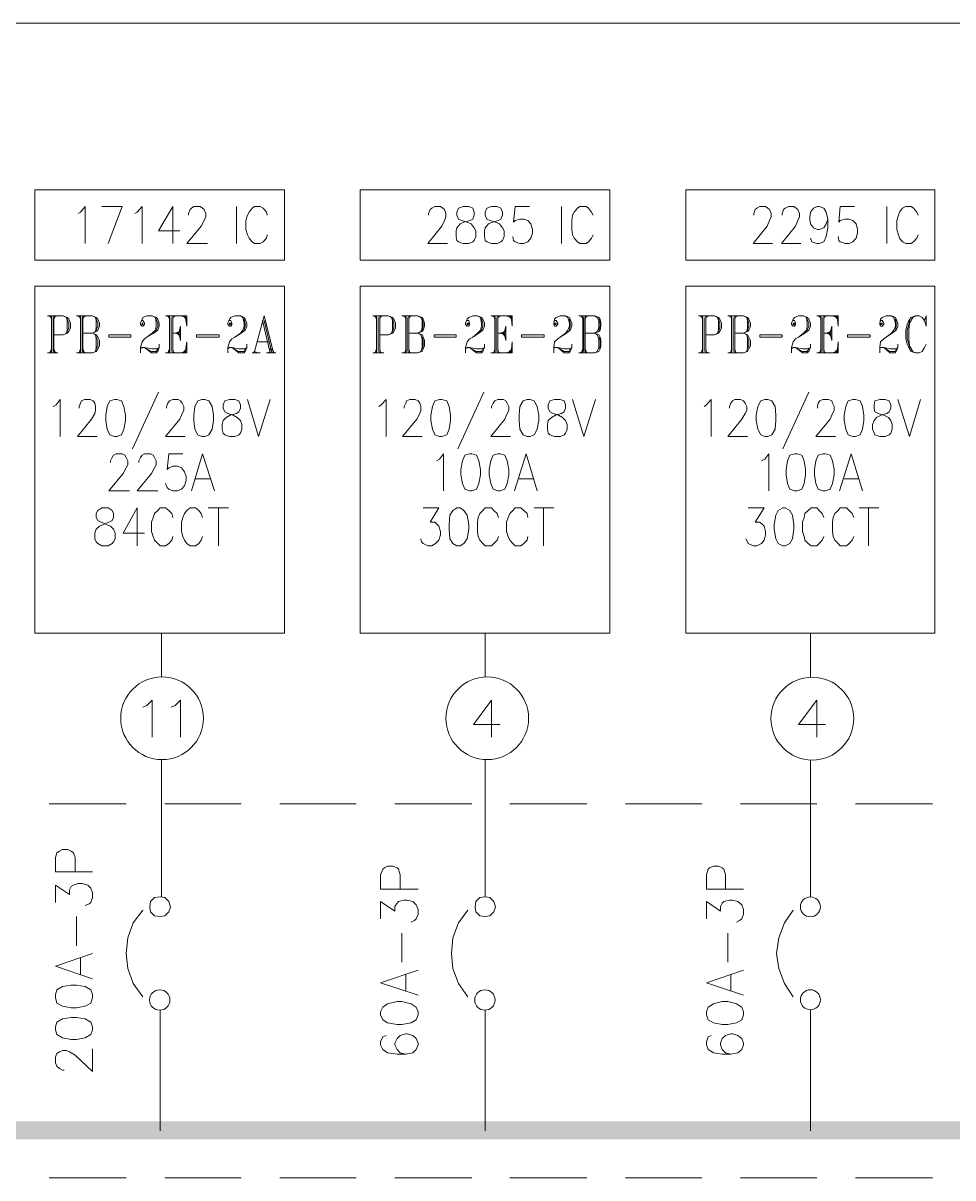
# Model space of a CAD drawing. Header units: inches. Extents: x 0.9 to 46, y 0.8 to 32.4.
# Drawn here: x 30.706 to 32.674, y 14.145 to 16.59 of the extents above; entities that cross this region are included whole.
import ezdxf

# ---------------------------------------------------------------- set-up
doc = ezdxf.new("R2010")
doc.units = ezdxf.units.IN
doc.header["$MEASUREMENT"] = 0
doc.layers.add('PDF_Geometry', color=7, linetype='Continuous')
doc.layers.add('PDF_Solid Fills', color=7, linetype='Continuous')

msp = doc.modelspace()

# ---------------------------------------------------------------- linework, layer by layer
at = {"layer": 'PDF_Geometry', "color": 8, "lineweight": 20, "true_color": 0x808080}
msp.add_lwpolyline([(41.7374, 16.5897), (2.7, 16.5897)], dxfattribs=at)
at = {"layer": 'PDF_Geometry', "lineweight": 9}
for points in [[(30.7311, 16.2364), (31.2594, 16.2364), (31.2594, 16.088), (30.7311, 16.088)], [(31.4194, 16.2364), (31.9478, 16.2364), (31.9478, 16.088), (31.4194, 16.088)], [(32.1093, 16.2364), (32.636, 16.2364), (32.636, 16.088), (32.1093, 16.088)], [(31.6378, 16.2014), (31.6277, 16.198), (31.6244, 16.1897), (31.6244, 16.183), (31.6277, 16.1747), (31.6344, 16.1714), (31.6461, 16.1681), (31.6544, 16.1647), (31.6611, 16.1564), (31.6644, 16.1497), (31.6644, 16.138), (31.6611, 16.1297), (31.6578, 16.1264), (31.6494, 16.123), (31.6378, 16.123), (31.6277, 16.1264), (31.6244, 16.1297), (31.6228, 16.138), (31.6228, 16.1497), (31.6244, 16.1564), (31.6311, 16.1647), (31.6394, 16.1681), (31.6528, 16.1714), (31.6578, 16.1747), (31.6611, 16.183), (31.6611, 16.1897), (31.6578, 16.198), (31.6494, 16.2014)], [(31.6977, 16.2014), (31.6878, 16.198), (31.6844, 16.1897), (31.6844, 16.183), (31.6878, 16.1747), (31.6944, 16.1714), (31.7061, 16.1681), (31.7144, 16.1647), (31.7211, 16.1564), (31.7244, 16.1497), (31.7244, 16.138), (31.7211, 16.1297), (31.7177, 16.1264), (31.7094, 16.123), (31.6977, 16.123), (31.6878, 16.1264), (31.6844, 16.1297), (31.6827, 16.138), (31.6827, 16.1497), (31.6844, 16.1564), (31.6911, 16.1647), (31.6994, 16.1681), (31.7127, 16.1714), (31.7177, 16.1747), (31.7211, 16.183), (31.7211, 16.1897), (31.7177, 16.198), (31.7094, 16.2014)], [(30.7311, 16.033), (30.7311, 15.2981), (31.2594, 15.2981), (31.2594, 16.033)], [(31.4194, 16.033), (31.4194, 15.2981), (31.9478, 15.2981), (31.9478, 16.033)], [(32.1093, 16.033), (32.1093, 15.2981), (32.636, 15.2981), (32.636, 16.033)], [(30.9578, 15.9514), (30.9594, 15.9514), (30.9594, 15.9547), (30.9578, 15.9547)], [(31.0394, 15.918), (31.0361, 15.933), (31.0394, 15.948)], [(31.1428, 15.9514), (31.1461, 15.9514), (31.1461, 15.9547), (31.1428, 15.9547)], [(31.6461, 15.9514), (31.6494, 15.9514), (31.6494, 15.9547), (31.6461, 15.9547)], [(31.7278, 15.918), (31.7244, 15.933), (31.7278, 15.948)], [(31.8311, 15.9514), (31.8344, 15.9514), (31.8344, 15.9547), (31.8311, 15.9547)], [(32.3361, 15.9514), (32.3394, 15.9514), (32.3394, 15.9547), (32.3361, 15.9547)], [(32.4178, 15.918), (32.4143, 15.933), (32.4178, 15.948)], [(32.5212, 15.9514), (32.5245, 15.9514), (32.5245, 15.9547), (32.5212, 15.9547)], [(30.9344, 15.9247), (30.8878, 15.9247), (30.8878, 15.9297), (30.9344, 15.9297)], [(31.1211, 15.9247), (31.0728, 15.9247), (31.0728, 15.9297), (31.1211, 15.9297)], [(31.6228, 15.9247), (31.5761, 15.9247), (31.5761, 15.9297), (31.6228, 15.9297)], [(31.8094, 15.9247), (31.7611, 15.9247), (31.7611, 15.9297), (31.8094, 15.9297)], [(32.3128, 15.9247), (32.2659, 15.9247), (32.2659, 15.9297), (32.3128, 15.9297)], [(32.4995, 15.9247), (32.451, 15.9247), (32.451, 15.9297), (32.4995, 15.9297)], [(30.8994, 15.793), (30.8894, 15.7897), (30.8844, 15.778), (30.8811, 15.7597), (30.8811, 15.748), (30.8844, 15.7297), (30.8894, 15.7181), (30.8994, 15.7147), (30.9044, 15.7147), (30.9144, 15.7181), (30.9194, 15.7297), (30.9228, 15.748), (30.9228, 15.7597), (30.9194, 15.778), (30.9144, 15.7897), (30.9044, 15.793)], [(31.0844, 15.793), (31.0761, 15.7897), (31.0694, 15.778), (31.0678, 15.7597), (31.0678, 15.748), (31.0694, 15.7297), (31.0761, 15.7181), (31.0844, 15.7147), (31.0911, 15.7147), (31.0994, 15.7181), (31.1061, 15.7297), (31.1094, 15.748), (31.1094, 15.7597), (31.1061, 15.778), (31.0994, 15.7897), (31.0911, 15.793)], [(31.1428, 15.793), (31.1328, 15.7897), (31.1294, 15.7814), (31.1294, 15.7747), (31.1328, 15.7664), (31.1394, 15.763), (31.1511, 15.7597), (31.1594, 15.7547), (31.1661, 15.748), (31.1694, 15.7397), (31.1694, 15.7297), (31.1661, 15.7214), (31.1627, 15.7181), (31.1545, 15.7147), (31.1428, 15.7147), (31.1328, 15.7181), (31.1294, 15.7214), (31.1278, 15.7297), (31.1278, 15.7397), (31.1294, 15.748), (31.1361, 15.7547), (31.1444, 15.7597), (31.1578, 15.763), (31.1627, 15.7664), (31.1661, 15.7747), (31.1661, 15.7814), (31.1627, 15.7897), (31.1545, 15.793)], [(31.5878, 15.793), (31.5777, 15.7897), (31.5727, 15.778), (31.5694, 15.7597), (31.5694, 15.748), (31.5727, 15.7297), (31.5777, 15.7181), (31.5878, 15.7147), (31.5927, 15.7147), (31.6028, 15.7181), (31.6078, 15.7297), (31.6111, 15.748), (31.6111, 15.7597), (31.6078, 15.778), (31.6028, 15.7897), (31.5927, 15.793)], [(31.7728, 15.793), (31.7644, 15.7897), (31.7578, 15.778), (31.7561, 15.7597), (31.7561, 15.748), (31.7578, 15.7297), (31.7644, 15.7181), (31.7728, 15.7147), (31.7794, 15.7147), (31.7877, 15.7181), (31.7944, 15.7297), (31.7977, 15.748), (31.7977, 15.7597), (31.7944, 15.778), (31.7877, 15.7897), (31.7794, 15.793)], [(31.8311, 15.793), (31.8211, 15.7897), (31.8177, 15.7814), (31.8177, 15.7747), (31.8211, 15.7664), (31.8278, 15.763), (31.8394, 15.7597), (31.8478, 15.7547), (31.8544, 15.748), (31.8577, 15.7397), (31.8577, 15.7297), (31.8544, 15.7214), (31.8511, 15.7181), (31.8428, 15.7147), (31.8311, 15.7147), (31.8211, 15.7181), (31.8177, 15.7214), (31.8161, 15.7297), (31.8161, 15.7397), (31.8177, 15.748), (31.8244, 15.7547), (31.8328, 15.7597), (31.8461, 15.763), (31.8511, 15.7664), (31.8544, 15.7747), (31.8544, 15.7814), (31.8511, 15.7897), (31.8428, 15.793)], [(32.2761, 15.793), (32.2678, 15.7897), (32.2611, 15.778), (32.2576, 15.7597), (32.2576, 15.748), (32.2611, 15.7297), (32.2678, 15.7181), (32.2761, 15.7147), (32.2828, 15.7147), (32.2911, 15.7181), (32.2978, 15.7297), (32.2994, 15.748), (32.2994, 15.7597), (32.2978, 15.778), (32.2911, 15.7897), (32.2828, 15.793)], [(32.4628, 15.793), (32.4529, 15.7897), (32.4478, 15.778), (32.4443, 15.7597), (32.4443, 15.748), (32.4478, 15.7297), (32.4529, 15.7181), (32.4628, 15.7147), (32.4679, 15.7147), (32.4778, 15.7181), (32.4829, 15.7297), (32.4861, 15.748), (32.4861, 15.7597), (32.4829, 15.778), (32.4778, 15.7897), (32.4679, 15.793)], [(32.5193, 15.793), (32.5094, 15.7897), (32.5078, 15.7814), (32.5078, 15.7747), (32.5094, 15.7664), (32.5161, 15.763), (32.5279, 15.7597), (32.5378, 15.7547), (32.5429, 15.748), (32.5461, 15.7397), (32.5461, 15.7297), (32.5429, 15.7214), (32.5394, 15.7181), (32.5311, 15.7147), (32.5193, 15.7147), (32.5094, 15.7181), (32.5078, 15.7214), (32.5043, 15.7297), (32.5043, 15.7397), (32.5078, 15.748), (32.5129, 15.7547), (32.5228, 15.7597), (32.5346, 15.763), (32.5394, 15.7664), (32.5429, 15.7747), (32.5429, 15.7814), (32.5394, 15.7897), (32.5311, 15.793)], [(31.6511, 15.678), (31.6411, 15.6747), (31.6361, 15.6631), (31.6328, 15.6447), (31.6328, 15.6331), (31.6361, 15.6147), (31.6411, 15.603), (31.6511, 15.5997), (31.6561, 15.5997), (31.6661, 15.603), (31.6711, 15.6147), (31.6744, 15.6331), (31.6744, 15.6447), (31.6711, 15.6631), (31.6661, 15.6747), (31.6561, 15.678)], [(31.7111, 15.678), (31.7011, 15.6747), (31.6961, 15.6631), (31.6928, 15.6447), (31.6928, 15.6331), (31.6961, 15.6147), (31.7011, 15.603), (31.7111, 15.5997), (31.7161, 15.5997), (31.7261, 15.603), (31.7311, 15.6147), (31.7344, 15.6331), (31.7344, 15.6447), (31.7311, 15.6631), (31.7261, 15.6747), (31.7161, 15.678)], [(32.3393, 15.678), (32.3294, 15.6747), (32.3243, 15.6631), (32.3211, 15.6447), (32.3211, 15.6331), (32.3243, 15.6147), (32.3294, 15.603), (32.3393, 15.5997), (32.3444, 15.5997), (32.3543, 15.603), (32.3594, 15.6147), (32.3626, 15.6331), (32.3626, 15.6447), (32.3594, 15.6631), (32.3543, 15.6747), (32.3444, 15.678)], [(32.3993, 15.678), (32.3894, 15.6747), (32.3843, 15.6631), (32.3811, 15.6447), (32.3811, 15.6331), (32.3843, 15.6147), (32.3894, 15.603), (32.3993, 15.5997), (32.4044, 15.5997), (32.4143, 15.603), (32.4194, 15.6147), (32.4229, 15.6331), (32.4229, 15.6447), (32.4194, 15.6631), (32.4143, 15.6747), (32.4044, 15.678)], [(30.8728, 15.5631), (30.8644, 15.5581), (30.8611, 15.5514), (30.8611, 15.5431), (30.8644, 15.5364), (30.8711, 15.5331), (30.8828, 15.5281), (30.8911, 15.5247), (30.8978, 15.518), (30.9011, 15.5097), (30.9011, 15.498), (30.8978, 15.4914), (30.8944, 15.488), (30.8861, 15.483), (30.8728, 15.483), (30.8644, 15.488), (30.8611, 15.4914), (30.8578, 15.498), (30.8578, 15.5097), (30.8611, 15.518), (30.8678, 15.5247), (30.8761, 15.5281), (30.8878, 15.5331), (30.8944, 15.5364), (30.8978, 15.5431), (30.8978, 15.5514), (30.8944, 15.5581), (30.8861, 15.5631)], [(31.6244, 15.5631), (31.6161, 15.5581), (31.6094, 15.5481), (31.6078, 15.5281), (31.6078, 15.518), (31.6094, 15.498), (31.6161, 15.488), (31.6244, 15.483), (31.6311, 15.483), (31.6394, 15.488), (31.6461, 15.498), (31.6494, 15.518), (31.6494, 15.5281), (31.6461, 15.5481), (31.6394, 15.5581), (31.6311, 15.5631)], [(32.3144, 15.5631), (32.3045, 15.5581), (32.2994, 15.5481), (32.2962, 15.5281), (32.2962, 15.518), (32.2994, 15.498), (32.3045, 15.488), (32.3144, 15.483), (32.3195, 15.483), (32.3294, 15.488), (32.3345, 15.498), (32.3377, 15.518), (32.3377, 15.5281), (32.3345, 15.5481), (32.3294, 15.5581), (32.3195, 15.5631)], [(30.9961, 14.7397), (30.9844, 14.7381), (30.9761, 14.7297), (30.9744, 14.7181), (30.9761, 14.7081), (30.9844, 14.6997), (30.9961, 14.6981), (31.0061, 14.6997), (31.0145, 14.7081), (31.0178, 14.7181), (31.0145, 14.7297), (31.0061, 14.7381)], [(31.6844, 14.7397), (31.6728, 14.7381), (31.6644, 14.7297), (31.6628, 14.7181), (31.6644, 14.7081), (31.6728, 14.6997), (31.6844, 14.6981), (31.6944, 14.6997), (31.7028, 14.7081), (31.7061, 14.7181), (31.7028, 14.7297), (31.6944, 14.7381)], [(30.7744, 14.5264), (30.7778, 14.5147), (30.7894, 14.5081), (30.8078, 14.5047), (30.8194, 14.5047), (30.8378, 14.5081), (30.8494, 14.5147), (30.8528, 14.5264), (30.8528, 14.5331), (30.8494, 14.5431), (30.8378, 14.5497), (30.8194, 14.5531), (30.8078, 14.5531), (30.7894, 14.5497), (30.7778, 14.5431), (30.7744, 14.5331)], [(31.4628, 14.4898), (31.4678, 14.4797), (31.4778, 14.4731), (31.4978, 14.4697), (31.5077, 14.4697), (31.5277, 14.4731), (31.5378, 14.4797), (31.5427, 14.4898), (31.5427, 14.4964), (31.5378, 14.5064), (31.5277, 14.5131), (31.5077, 14.5181), (31.4978, 14.5181), (31.4778, 14.5131), (31.4678, 14.5064), (31.4628, 14.4964)], [(32.1527, 14.4898), (32.1562, 14.4797), (32.1676, 14.4731), (32.1862, 14.4697), (32.1976, 14.4697), (32.2161, 14.4731), (32.2276, 14.4797), (32.2311, 14.4898), (32.2311, 14.4964), (32.2276, 14.5064), (32.2161, 14.5131), (32.1976, 14.5181), (32.1862, 14.5181), (32.1676, 14.5131), (32.1562, 14.5064), (32.1527, 14.4964)], [(30.7744, 14.4581), (30.7778, 14.4481), (30.7894, 14.4414), (30.8078, 14.4381), (30.8194, 14.4381), (30.8378, 14.4414), (30.8494, 14.4481), (30.8528, 14.4581), (30.8528, 14.4647), (30.8494, 14.4747), (30.8378, 14.4814), (30.8194, 14.4847), (30.8078, 14.4847), (30.7894, 14.4814), (30.7778, 14.4747), (30.7744, 14.4647)]]:
    msp.add_lwpolyline(points, close=True, dxfattribs=at)
for points in [[(30.8228, 16.1864), (30.8278, 16.1897), (30.8378, 16.2014), (30.8378, 16.123)], [(30.8861, 16.123), (30.9161, 16.2014), (30.8728, 16.2014)], [(30.9428, 16.1864), (30.9478, 16.1897), (30.9578, 16.2014), (30.9578, 16.123)], [(31.0228, 16.123), (31.0228, 16.2014), (30.9928, 16.1497), (31.0378, 16.1497)], [(31.0561, 16.183), (31.0561, 16.1864), (31.0594, 16.1947), (31.0628, 16.198), (31.0678, 16.2014), (31.0811, 16.2014), (31.0861, 16.198), (31.0894, 16.1947), (31.0928, 16.1864), (31.0928, 16.1797), (31.0894, 16.1714), (31.0828, 16.1597), (31.0528, 16.123), (31.0961, 16.123)], [(31.1578, 16.2014), (31.1578, 16.123)], [(31.2228, 16.183), (31.2211, 16.1897), (31.2144, 16.198), (31.2078, 16.2014), (31.1961, 16.2014), (31.1911, 16.198), (31.1844, 16.1897), (31.1811, 16.183), (31.1778, 16.1714), (31.1778, 16.153), (31.1811, 16.1414), (31.1844, 16.1347), (31.1911, 16.1264), (31.1961, 16.123), (31.2078, 16.123), (31.2144, 16.1264), (31.2211, 16.1347), (31.2228, 16.1414)], [(31.5644, 16.183), (31.5644, 16.1864), (31.5678, 16.1947), (31.5711, 16.198), (31.5777, 16.2014), (31.5894, 16.2014), (31.5944, 16.198), (31.5978, 16.1947), (31.6011, 16.1864), (31.6011, 16.1797), (31.5978, 16.1714), (31.5927, 16.1597), (31.5627, 16.123), (31.6044, 16.123)], [(31.7778, 16.2014), (31.7478, 16.2014), (31.7444, 16.1681), (31.7478, 16.1714), (31.7578, 16.1747), (31.7661, 16.1747), (31.7744, 16.1714), (31.7811, 16.1647), (31.7844, 16.153), (31.7844, 16.1447), (31.7811, 16.1347), (31.7744, 16.1264), (31.7661, 16.123), (31.7578, 16.123), (31.7478, 16.1264), (31.7444, 16.1297), (31.7428, 16.138)], [(31.8461, 16.2014), (31.8461, 16.123)], [(31.9127, 16.183), (31.9095, 16.1897), (31.9027, 16.198), (31.8978, 16.2014), (31.8844, 16.2014), (31.8794, 16.198), (31.8727, 16.1897), (31.8694, 16.183), (31.8678, 16.1714), (31.8678, 16.153), (31.8694, 16.1414), (31.8727, 16.1347), (31.8794, 16.1264), (31.8844, 16.123), (31.8978, 16.123), (31.9027, 16.1264), (31.9095, 16.1347), (31.9127, 16.1414)], [(32.2528, 16.183), (32.2528, 16.1864), (32.256, 16.1947), (32.2595, 16.198), (32.2659, 16.2014), (32.2777, 16.2014), (32.2828, 16.198), (32.286, 16.1947), (32.2895, 16.1864), (32.2895, 16.1797), (32.286, 16.1714), (32.2812, 16.1597), (32.2512, 16.123), (32.2927, 16.123)], [(32.3128, 16.183), (32.3128, 16.1864), (32.316, 16.1947), (32.3195, 16.198), (32.3262, 16.2014), (32.3377, 16.2014), (32.3428, 16.198), (32.346, 16.1947), (32.3495, 16.1864), (32.3495, 16.1797), (32.346, 16.1714), (32.3412, 16.1597), (32.3112, 16.123), (32.3527, 16.123)], [(32.4095, 16.1747), (32.406, 16.1647), (32.4012, 16.1564), (32.391, 16.153), (32.3878, 16.153), (32.3795, 16.1564), (32.3728, 16.1647), (32.3712, 16.1747), (32.3712, 16.1797), (32.3728, 16.1897), (32.3795, 16.198), (32.3878, 16.2014), (32.391, 16.2014), (32.4012, 16.198), (32.406, 16.1897), (32.4095, 16.1747), (32.4095, 16.1564), (32.406, 16.138), (32.4012, 16.1264), (32.391, 16.123), (32.3862, 16.123), (32.376, 16.1264), (32.3728, 16.1347)], [(32.466, 16.2014), (32.436, 16.2014), (32.4328, 16.1681), (32.436, 16.1714), (32.4462, 16.1747), (32.4545, 16.1747), (32.4628, 16.1714), (32.4695, 16.1647), (32.4727, 16.153), (32.4727, 16.1447), (32.4695, 16.1347), (32.4628, 16.1264), (32.4545, 16.123), (32.4462, 16.123), (32.436, 16.1264), (32.4328, 16.1297), (32.4312, 16.138)], [(32.5346, 16.2014), (32.5346, 16.123)], [(32.6009, 16.183), (32.5977, 16.1897), (32.591, 16.198), (32.5859, 16.2014), (32.5744, 16.2014), (32.5677, 16.198), (32.561, 16.1897), (32.5595, 16.183), (32.5559, 16.1714), (32.5559, 16.153), (32.5595, 16.1414), (32.561, 16.1347), (32.5677, 16.1264), (32.5744, 16.123), (32.5859, 16.123), (32.591, 16.1264), (32.5977, 16.1347), (32.6009, 16.1414)], [(30.7578, 15.9697), (30.7911, 15.9697), (30.7994, 15.9664), (30.8028, 15.9631), (30.8061, 15.9547), (30.8061, 15.9447), (30.8028, 15.9364), (30.7994, 15.933), (30.7911, 15.9297), (30.7711, 15.9297)], [(30.7611, 15.9697), (30.7661, 15.9664)], [(30.7628, 15.9697), (30.7661, 15.9631)], [(30.7661, 15.9697), (30.7661, 15.8914)], [(30.7694, 15.9664), (30.7694, 15.8947)], [(30.7711, 15.9697), (30.7711, 15.8914)], [(30.7744, 15.9697), (30.7711, 15.9631)], [(30.7778, 15.9697), (30.7711, 15.9664)], [(30.7911, 15.9697), (30.7978, 15.9664), (30.7994, 15.9597), (30.7994, 15.9397), (30.7978, 15.933), (30.7911, 15.9297)], [(30.8194, 15.9697), (30.8528, 15.9697), (30.8611, 15.9664), (30.8644, 15.9631), (30.8678, 15.9547), (30.8678, 15.948), (30.8644, 15.9397), (30.8611, 15.9364), (30.8528, 15.933), (30.8611, 15.9297), (30.8644, 15.9247), (30.8678, 15.918), (30.8678, 15.9064), (30.8644, 15.8997), (30.8611, 15.8947), (30.8528, 15.8914), (30.8194, 15.8914)], [(30.8228, 15.9697), (30.8278, 15.9664)], [(30.8245, 15.9697), (30.8278, 15.9631)], [(30.8278, 15.9697), (30.8278, 15.8914)], [(30.8311, 15.9664), (30.8311, 15.8947)], [(30.8328, 15.9697), (30.8328, 15.8914)], [(30.8528, 15.9697), (30.8594, 15.9664), (30.8611, 15.9597), (30.8611, 15.9447), (30.8594, 15.9364), (30.8528, 15.933), (30.8328, 15.933)], [(30.8361, 15.9697), (30.8328, 15.9631)], [(30.8394, 15.9697), (30.8328, 15.9664)], [(30.9578, 15.9597), (30.9594, 15.9597), (30.9628, 15.9547), (30.9628, 15.9514), (30.9594, 15.948), (30.9578, 15.948), (30.9544, 15.9514), (30.9544, 15.9547), (30.9578, 15.9631), (30.9594, 15.9664), (30.9678, 15.9697), (30.9794, 15.9697), (30.9878, 15.9664), (30.9911, 15.9631), (30.9944, 15.9547), (30.9944, 15.948), (30.9911, 15.9397), (30.9828, 15.933), (30.9678, 15.9247), (30.9628, 15.9214), (30.9578, 15.9147), (30.9544, 15.903), (30.9544, 15.8914)], [(30.9794, 15.9697), (30.9861, 15.9664), (30.9878, 15.9547), (30.9878, 15.948), (30.9861, 15.9397), (30.9794, 15.933), (30.9678, 15.9247)], [(31.0078, 15.9697), (31.0528, 15.9697), (31.0528, 15.948), (31.0495, 15.9697)], [(31.0111, 15.9697), (31.0161, 15.9664)], [(31.0128, 15.9697), (31.0161, 15.9631)], [(31.0161, 15.9697), (31.0161, 15.8914)], [(31.0194, 15.9664), (31.0194, 15.8947)], [(31.0228, 15.9697), (31.0228, 15.8914)], [(31.0244, 15.9697), (31.0228, 15.9631)], [(31.0278, 15.9697), (31.0228, 15.9664)], [(31.0394, 15.9697), (31.0528, 15.9664)], [(31.0444, 15.9697), (31.0528, 15.9631)], [(31.0478, 15.9697), (31.0528, 15.9597)], [(31.1428, 15.9597), (31.1461, 15.9597), (31.1478, 15.9547), (31.1478, 15.9514), (31.1461, 15.948), (31.1428, 15.948), (31.1394, 15.9514), (31.1394, 15.9547), (31.1428, 15.9631), (31.1461, 15.9664), (31.1545, 15.9697), (31.1661, 15.9697), (31.1744, 15.9664), (31.1761, 15.9631), (31.1794, 15.9547), (31.1794, 15.948), (31.1761, 15.9397), (31.1678, 15.933), (31.1545, 15.9247), (31.1478, 15.9214), (31.1428, 15.9147), (31.1394, 15.903), (31.1394, 15.8914)], [(31.1661, 15.9697), (31.1711, 15.9664), (31.1744, 15.9547), (31.1744, 15.948), (31.1711, 15.9397), (31.1661, 15.933), (31.1545, 15.9247)], [(31.2361, 15.8914), (31.2161, 15.9697), (31.1961, 15.8947)], [(31.4461, 15.9697), (31.4794, 15.9697), (31.4878, 15.9664), (31.4911, 15.9631), (31.4944, 15.9547), (31.4944, 15.9447), (31.4911, 15.9364), (31.4878, 15.933), (31.4794, 15.9297), (31.4611, 15.9297)], [(31.4494, 15.9697), (31.4544, 15.9664)], [(31.4511, 15.9697), (31.4544, 15.9631)], [(31.4544, 15.9697), (31.4544, 15.8914)], [(31.4577, 15.9664), (31.4577, 15.8947)], [(31.4611, 15.9697), (31.4611, 15.8914)], [(31.4628, 15.9697), (31.4611, 15.9631)], [(31.4661, 15.9697), (31.4611, 15.9664)], [(31.4794, 15.9697), (31.4861, 15.9664), (31.4878, 15.9597), (31.4878, 15.9397), (31.4861, 15.933), (31.4794, 15.9297)], [(31.5077, 15.9697), (31.5411, 15.9697), (31.5511, 15.9664), (31.5528, 15.9631), (31.5561, 15.9547), (31.5561, 15.948), (31.5528, 15.9397), (31.5511, 15.9364), (31.5411, 15.933), (31.5511, 15.9297), (31.5528, 15.9247), (31.5561, 15.918), (31.5561, 15.9064), (31.5528, 15.8997), (31.5511, 15.8947), (31.5411, 15.8914), (31.5077, 15.8914)], [(31.5111, 15.9697), (31.5161, 15.9664)], [(31.5144, 15.9697), (31.5161, 15.9631)], [(31.5161, 15.9697), (31.5161, 15.8914)], [(31.5194, 15.9664), (31.5194, 15.8947)], [(31.5228, 15.9697), (31.5228, 15.8914)], [(31.5411, 15.9697), (31.5478, 15.9664), (31.5511, 15.9597), (31.5511, 15.9447), (31.5478, 15.9364), (31.5411, 15.933), (31.5228, 15.933)], [(31.5244, 15.9697), (31.5228, 15.9631)], [(31.5277, 15.9697), (31.5228, 15.9664)], [(31.6461, 15.9597), (31.6494, 15.9597), (31.6511, 15.9547), (31.6511, 15.9514), (31.6494, 15.948), (31.6461, 15.948), (31.6428, 15.9514), (31.6428, 15.9547), (31.6461, 15.9631), (31.6494, 15.9664), (31.6578, 15.9697), (31.6678, 15.9697), (31.6761, 15.9664), (31.6794, 15.9631), (31.6827, 15.9547), (31.6827, 15.948), (31.6794, 15.9397), (31.6711, 15.933), (31.6578, 15.9247), (31.6511, 15.9214), (31.6461, 15.9147), (31.6428, 15.903), (31.6428, 15.8914)], [(31.6678, 15.9697), (31.6744, 15.9664), (31.6761, 15.9547), (31.6761, 15.948), (31.6744, 15.9397), (31.6678, 15.933), (31.6578, 15.9247)], [(31.6961, 15.9697), (31.7411, 15.9697), (31.7411, 15.948), (31.7394, 15.9697)], [(31.6994, 15.9697), (31.7044, 15.9664)], [(31.7028, 15.9697), (31.7044, 15.9631)], [(31.7044, 15.9697), (31.7044, 15.8914)], [(31.7078, 15.9664), (31.7078, 15.8947)], [(31.7111, 15.9697), (31.7111, 15.8914)], [(31.7127, 15.9697), (31.7111, 15.9631)], [(31.7161, 15.9697), (31.7111, 15.9664)], [(31.7278, 15.9697), (31.7411, 15.9664)], [(31.7327, 15.9697), (31.7411, 15.9631)], [(31.7361, 15.9697), (31.7411, 15.9597)], [(31.8311, 15.9597), (31.8344, 15.9597), (31.8377, 15.9547), (31.8377, 15.9514), (31.8344, 15.948), (31.8311, 15.948), (31.8294, 15.9514), (31.8294, 15.9547), (31.8311, 15.9631), (31.8344, 15.9664), (31.8428, 15.9697), (31.8544, 15.9697), (31.8628, 15.9664), (31.8644, 15.9631), (31.8678, 15.9547), (31.8678, 15.948), (31.8644, 15.9397), (31.8561, 15.933), (31.8428, 15.9247), (31.8377, 15.9214), (31.8311, 15.9147), (31.8294, 15.903), (31.8294, 15.8914)], [(31.8544, 15.9697), (31.8594, 15.9664), (31.8628, 15.9547), (31.8628, 15.948), (31.8594, 15.9397), (31.8544, 15.933), (31.8428, 15.9247)], [(31.8827, 15.9697), (31.9162, 15.9697), (31.9245, 15.9664), (31.9277, 15.9631), (31.9293, 15.9547), (31.9293, 15.948), (31.9277, 15.9397), (31.9245, 15.9364), (31.9162, 15.933), (31.9245, 15.9297), (31.9277, 15.9247), (31.9293, 15.918), (31.9293, 15.9064), (31.9277, 15.8997), (31.9245, 15.8947), (31.9162, 15.8914), (31.8827, 15.8914)], [(31.8844, 15.9697), (31.8911, 15.9664)], [(31.8877, 15.9697), (31.8911, 15.9631)], [(31.8911, 15.9697), (31.8911, 15.8914)], [(31.8928, 15.9664), (31.8928, 15.8947)], [(31.8961, 15.9697), (31.8961, 15.8914)], [(31.9162, 15.9697), (31.921, 15.9664), (31.9245, 15.9597), (31.9245, 15.9447), (31.921, 15.9364), (31.9162, 15.933), (31.8961, 15.933)], [(31.8994, 15.9697), (31.8961, 15.9631)], [(31.9011, 15.9697), (31.8961, 15.9664)], [(32.1361, 15.9697), (32.1696, 15.9697), (32.1779, 15.9664), (32.181, 15.9631), (32.1846, 15.9547), (32.1846, 15.9447), (32.181, 15.9364), (32.1779, 15.933), (32.1696, 15.9297), (32.1511, 15.9297)], [(32.1396, 15.9697), (32.1444, 15.9664)], [(32.1412, 15.9697), (32.1444, 15.9631)], [(32.1444, 15.9697), (32.1444, 15.8914)], [(32.1479, 15.9664), (32.1479, 15.8947)], [(32.1511, 15.9697), (32.1511, 15.8914)], [(32.1527, 15.9697), (32.1511, 15.9631)], [(32.1562, 15.9697), (32.1511, 15.9664)], [(32.1696, 15.9697), (32.1759, 15.9664), (32.1779, 15.9597), (32.1779, 15.9397), (32.1759, 15.933), (32.1696, 15.9297)], [(32.1976, 15.9697), (32.2311, 15.9697), (32.2394, 15.9664), (32.2426, 15.9631), (32.2461, 15.9547), (32.2461, 15.948), (32.2426, 15.9397), (32.2394, 15.9364), (32.2311, 15.933), (32.2394, 15.9297), (32.2426, 15.9247), (32.2461, 15.918), (32.2461, 15.9064), (32.2426, 15.8997), (32.2394, 15.8947), (32.2311, 15.8914), (32.1976, 15.8914)], [(32.2011, 15.9697), (32.2059, 15.9664)], [(32.2043, 15.9697), (32.2059, 15.9631)], [(32.2059, 15.9697), (32.2059, 15.8914)], [(32.2094, 15.9664), (32.2094, 15.8947)], [(32.2126, 15.9697), (32.2126, 15.8914)], [(32.2311, 15.9697), (32.2378, 15.9664), (32.2394, 15.9597), (32.2394, 15.9447), (32.2378, 15.9364), (32.2311, 15.933), (32.2126, 15.933)], [(32.2146, 15.9697), (32.2126, 15.9631)], [(32.2177, 15.9697), (32.2126, 15.9664)], [(32.3361, 15.9597), (32.3393, 15.9597), (32.3412, 15.9547), (32.3412, 15.9514), (32.3393, 15.948), (32.3361, 15.948), (32.3326, 15.9514), (32.3326, 15.9547), (32.3361, 15.9631), (32.3393, 15.9664), (32.3476, 15.9697), (32.3578, 15.9697), (32.3661, 15.9664), (32.3693, 15.9631), (32.3728, 15.9547), (32.3728, 15.948), (32.3693, 15.9397), (32.361, 15.933), (32.3476, 15.9247), (32.3412, 15.9214), (32.3361, 15.9147), (32.3326, 15.903), (32.3326, 15.8914)], [(32.3578, 15.9697), (32.3645, 15.9664), (32.3661, 15.9547), (32.3661, 15.948), (32.3645, 15.9397), (32.3578, 15.933), (32.3476, 15.9247)], [(32.3862, 15.9697), (32.4312, 15.9697), (32.4312, 15.948), (32.4293, 15.9697)], [(32.3894, 15.9697), (32.3945, 15.9664)], [(32.3926, 15.9697), (32.3945, 15.9631)], [(32.3945, 15.9697), (32.3945, 15.8914)], [(32.3977, 15.9664), (32.3977, 15.8947)], [(32.4012, 15.9697), (32.4012, 15.8914)], [(32.4028, 15.9697), (32.4012, 15.9631)], [(32.406, 15.9697), (32.4012, 15.9664)], [(32.4178, 15.9697), (32.4312, 15.9664)], [(32.4229, 15.9697), (32.4312, 15.9631)], [(32.4261, 15.9697), (32.4312, 15.9597)], [(32.5212, 15.9597), (32.5244, 15.9597), (32.5279, 15.9547), (32.5279, 15.9514), (32.5244, 15.948), (32.5212, 15.948), (32.5193, 15.9514), (32.5193, 15.9547), (32.5212, 15.9631), (32.5244, 15.9664), (32.5327, 15.9697), (32.5445, 15.9697), (32.5528, 15.9664), (32.5543, 15.9631), (32.5579, 15.9547), (32.5579, 15.948), (32.5543, 15.9397), (32.5461, 15.933), (32.5327, 15.9247), (32.5279, 15.9214), (32.5212, 15.9147), (32.5193, 15.903), (32.5193, 15.8914)], [(32.5445, 15.9697), (32.5496, 15.9664), (32.5528, 15.9547), (32.5528, 15.948), (32.5496, 15.9397), (32.5445, 15.933), (32.5327, 15.9247)], [(32.6143, 15.9597), (32.6178, 15.9697), (32.6178, 15.948), (32.6143, 15.9597), (32.6095, 15.9664), (32.6028, 15.9697), (32.5945, 15.9697), (32.5859, 15.9664), (32.5811, 15.9597), (32.5776, 15.9514), (32.5744, 15.9397), (32.5744, 15.9214), (32.5776, 15.9097), (32.5811, 15.903), (32.5859, 15.8947), (32.5945, 15.8914), (32.6028, 15.8914), (32.6095, 15.8947), (32.6143, 15.903), (32.6178, 15.9097)], [(32.5945, 15.9697), (32.5894, 15.9664), (32.5827, 15.9547), (32.5811, 15.9397), (32.5811, 15.9214), (32.5827, 15.9064), (32.5894, 15.8947), (32.5945, 15.8914)], [(30.7994, 15.9631), (30.8028, 15.9547), (30.8028, 15.9447), (30.7994, 15.9364)], [(30.8611, 15.9631), (30.8644, 15.9547), (30.8644, 15.948), (30.8611, 15.9397)], [(30.9878, 15.9631), (30.9911, 15.9547), (30.9911, 15.948), (30.9878, 15.9397)], [(31.1744, 15.9631), (31.1761, 15.9547), (31.1761, 15.948), (31.1744, 15.9397)], [(31.2128, 15.9597), (31.2294, 15.8914)], [(31.2161, 15.9597), (31.2328, 15.8914)], [(31.4878, 15.9631), (31.4911, 15.9547), (31.4911, 15.9447), (31.4878, 15.9364)], [(31.5511, 15.9631), (31.5528, 15.9547), (31.5528, 15.948), (31.5511, 15.9397)], [(31.6761, 15.9631), (31.6794, 15.9547), (31.6794, 15.948), (31.6761, 15.9397)], [(31.8628, 15.9631), (31.8644, 15.9547), (31.8644, 15.948), (31.8628, 15.9397)], [(31.9245, 15.9631), (31.9277, 15.9547), (31.9277, 15.948), (31.9245, 15.9397)], [(32.1779, 15.9631), (32.181, 15.9547), (32.181, 15.9447), (32.1779, 15.9364)], [(32.2394, 15.9631), (32.2426, 15.9547), (32.2426, 15.948), (32.2394, 15.9397)], [(32.3661, 15.9631), (32.3693, 15.9547), (32.3693, 15.948), (32.3661, 15.9397)], [(32.5528, 15.9631), (32.5543, 15.9547), (32.5543, 15.948), (32.5528, 15.9397)], [(32.5827, 15.9597), (32.5811, 15.9514), (32.5776, 15.9397), (32.5776, 15.9214), (32.5811, 15.9097), (32.5827, 15.903)], [(30.8528, 15.933), (30.8594, 15.9297), (30.8611, 15.9214), (30.8611, 15.903), (30.8594, 15.8947), (30.8528, 15.8914)], [(30.8611, 15.9247), (30.8644, 15.918), (30.8644, 15.9064), (30.8611, 15.8997)], [(31.0228, 15.933), (31.0394, 15.933)], [(31.0394, 15.9364), (31.0278, 15.933), (31.0394, 15.9297)], [(31.0394, 15.9397), (31.0328, 15.933), (31.0394, 15.9247)], [(31.5411, 15.933), (31.5478, 15.9297), (31.5511, 15.9214), (31.5511, 15.903), (31.5478, 15.8947), (31.5411, 15.8914)], [(31.5511, 15.9247), (31.5528, 15.918), (31.5528, 15.9064), (31.5511, 15.8997)], [(31.7111, 15.933), (31.7278, 15.933)], [(31.7278, 15.9364), (31.7161, 15.933), (31.7278, 15.9297)], [(31.7278, 15.9397), (31.7211, 15.933), (31.7278, 15.9247)], [(31.9162, 15.933), (31.921, 15.9297), (31.9245, 15.9214), (31.9245, 15.903), (31.921, 15.8947), (31.9162, 15.8914)], [(31.9245, 15.9247), (31.9277, 15.918), (31.9277, 15.9064), (31.9245, 15.8997)], [(32.2311, 15.933), (32.2378, 15.9297), (32.2394, 15.9214), (32.2394, 15.903), (32.2378, 15.8947), (32.2311, 15.8914)], [(32.2394, 15.9247), (32.2426, 15.918), (32.2426, 15.9064), (32.2394, 15.8997)], [(32.4012, 15.933), (32.4178, 15.933)], [(32.4178, 15.9364), (32.406, 15.933), (32.4178, 15.9297)], [(32.4178, 15.9397), (32.4111, 15.933), (32.4178, 15.9247)], [(30.7661, 15.8947), (30.7611, 15.8914)], [(30.7661, 15.8997), (30.7628, 15.8914)], [(30.7711, 15.8997), (30.7744, 15.8914)], [(30.7711, 15.8947), (30.7778, 15.8914)], [(30.8278, 15.8947), (30.8228, 15.8914)], [(30.8278, 15.8997), (30.8245, 15.8914)], [(30.8328, 15.8997), (30.8361, 15.8914)], [(30.8328, 15.8947), (30.8394, 15.8914)], [(30.9544, 15.8997), (30.9578, 15.903), (30.9628, 15.903), (30.9778, 15.8997), (30.9878, 15.8997), (30.9944, 15.903)], [(30.9944, 15.9097), (30.9944, 15.903), (30.9911, 15.8947), (30.9878, 15.8914), (30.9778, 15.8914), (30.9628, 15.903), (30.9778, 15.8947), (30.9878, 15.8947), (30.9911, 15.8997)], [(31.0078, 15.8914), (31.0528, 15.8914), (31.0528, 15.9147), (31.0495, 15.8914)], [(31.0161, 15.8947), (31.0111, 15.8914)], [(31.0161, 15.8997), (31.0128, 15.8914)], [(31.0228, 15.8997), (31.0244, 15.8914)], [(31.0228, 15.8947), (31.0278, 15.8914)], [(31.0394, 15.8914), (31.0528, 15.8947)], [(31.0444, 15.8914), (31.0528, 15.8997)], [(31.0478, 15.8914), (31.0528, 15.903)], [(31.1394, 15.8997), (31.1428, 15.903), (31.1478, 15.903), (31.1627, 15.8997), (31.1744, 15.8997), (31.1794, 15.903)], [(31.1794, 15.9097), (31.1794, 15.903), (31.1761, 15.8947), (31.1744, 15.8914), (31.1627, 15.8914), (31.1478, 15.903), (31.1627, 15.8947), (31.1744, 15.8947), (31.1761, 15.8997)], [(31.1928, 15.8914), (31.1961, 15.8947), (31.2028, 15.8914)], [(31.2028, 15.9147), (31.2278, 15.9147)], [(31.2294, 15.8947), (31.2244, 15.8914)], [(31.2294, 15.8997), (31.2278, 15.8914)], [(31.2328, 15.8997), (31.2378, 15.8914)], [(31.4544, 15.8947), (31.4494, 15.8914)], [(31.4544, 15.8997), (31.4511, 15.8914)], [(31.4611, 15.8997), (31.4628, 15.8914)], [(31.4611, 15.8947), (31.4661, 15.8914)], [(31.5161, 15.8947), (31.5111, 15.8914)], [(31.5161, 15.8997), (31.5144, 15.8914)], [(31.5228, 15.8997), (31.5244, 15.8914)], [(31.5228, 15.8947), (31.5277, 15.8914)], [(31.6428, 15.8997), (31.6461, 15.903), (31.6511, 15.903), (31.6661, 15.8997), (31.6761, 15.8997), (31.6827, 15.903)], [(31.6827, 15.9097), (31.6827, 15.903), (31.6794, 15.8947), (31.6761, 15.8914), (31.6661, 15.8914), (31.6511, 15.903), (31.6661, 15.8947), (31.6761, 15.8947), (31.6794, 15.8997)], [(31.6961, 15.8914), (31.7411, 15.8914), (31.7411, 15.9147), (31.7394, 15.8914)], [(31.7044, 15.8947), (31.6994, 15.8914)], [(31.7044, 15.8997), (31.7028, 15.8914)], [(31.7111, 15.8997), (31.7127, 15.8914)], [(31.7111, 15.8947), (31.7161, 15.8914)], [(31.7278, 15.8914), (31.7411, 15.8947)], [(31.7327, 15.8914), (31.7411, 15.8997)], [(31.7361, 15.8914), (31.7411, 15.903)], [(31.8294, 15.8997), (31.8311, 15.903), (31.8377, 15.903), (31.8511, 15.8997), (31.8628, 15.8997), (31.8678, 15.903)], [(31.8678, 15.9097), (31.8678, 15.903), (31.8644, 15.8947), (31.8628, 15.8914), (31.8511, 15.8914), (31.8377, 15.903), (31.8511, 15.8947), (31.8628, 15.8947), (31.8644, 15.8997)], [(31.8911, 15.8947), (31.8844, 15.8914)], [(31.8911, 15.8997), (31.8877, 15.8914)], [(31.8961, 15.8997), (31.8994, 15.8914)], [(31.8961, 15.8947), (31.9011, 15.8914)], [(32.1444, 15.8947), (32.1396, 15.8914)], [(32.1444, 15.8997), (32.1412, 15.8914)], [(32.1511, 15.8997), (32.1527, 15.8914)], [(32.1511, 15.8947), (32.1562, 15.8914)], [(32.2059, 15.8947), (32.2011, 15.8914)], [(32.2059, 15.8997), (32.2043, 15.8914)], [(32.2126, 15.8997), (32.2146, 15.8914)], [(32.2126, 15.8947), (32.2177, 15.8914)], [(32.3326, 15.8997), (32.3361, 15.903), (32.3412, 15.903), (32.3562, 15.8997), (32.3661, 15.8997), (32.3728, 15.903)], [(32.3728, 15.9097), (32.3728, 15.903), (32.3693, 15.8947), (32.3661, 15.8914), (32.3562, 15.8914), (32.3412, 15.903), (32.3562, 15.8947), (32.3661, 15.8947), (32.3693, 15.8997)], [(32.3862, 15.8914), (32.4312, 15.8914), (32.4312, 15.9147), (32.4293, 15.8914)], [(32.3945, 15.8947), (32.3894, 15.8914)], [(32.3945, 15.8997), (32.3926, 15.8914)], [(32.4012, 15.8997), (32.4028, 15.8914)], [(32.4012, 15.8947), (32.406, 15.8914)], [(32.4178, 15.8914), (32.4312, 15.8947)], [(32.4229, 15.8914), (32.4312, 15.8997)], [(32.4261, 15.8914), (32.4312, 15.903)], [(32.5193, 15.8997), (32.5212, 15.903), (32.5279, 15.903), (32.5409, 15.8997), (32.5528, 15.8997), (32.5579, 15.903)], [(32.5579, 15.9097), (32.5579, 15.903), (32.5543, 15.8947), (32.5528, 15.8914), (32.5409, 15.8914), (32.5279, 15.903), (32.5409, 15.8947), (32.5528, 15.8947), (32.5543, 15.8997)], [(30.7578, 15.8914), (30.7794, 15.8914)], [(31.1911, 15.8914), (31.2078, 15.8914)], [(31.2211, 15.8914), (31.2411, 15.8914)], [(31.4461, 15.8914), (31.4694, 15.8914)], [(32.1361, 15.8914), (32.1594, 15.8914)], [(30.9928, 15.808), (30.9378, 15.688)], [(31.6811, 15.808), (31.6261, 15.688)], [(32.3693, 15.808), (32.3144, 15.688)], [(30.7694, 15.778), (30.7761, 15.7814), (30.7844, 15.793), (30.7844, 15.7147)], [(30.8245, 15.7747), (30.8245, 15.778), (30.8278, 15.7847), (30.8294, 15.7897), (30.8361, 15.793), (30.8478, 15.793), (30.8544, 15.7897), (30.8578, 15.7847), (30.8594, 15.778), (30.8594, 15.7697), (30.8578, 15.763), (30.8511, 15.7514), (30.8211, 15.7147), (30.8628, 15.7147)], [(31.0094, 15.7747), (31.0094, 15.778), (31.0128, 15.7847), (31.0161, 15.7897), (31.0228, 15.793), (31.0344, 15.793), (31.0394, 15.7897), (31.0428, 15.7847), (31.0461, 15.778), (31.0461, 15.7697), (31.0428, 15.763), (31.0378, 15.7514), (31.0078, 15.7147), (31.0495, 15.7147)], [(31.1811, 15.793), (31.2044, 15.7147), (31.2294, 15.793)], [(31.4594, 15.778), (31.4644, 15.7814), (31.4744, 15.793), (31.4744, 15.7147)], [(31.5128, 15.7747), (31.5128, 15.778), (31.5161, 15.7847), (31.5178, 15.7897), (31.5244, 15.793), (31.5361, 15.793), (31.5427, 15.7897), (31.5461, 15.7847), (31.5478, 15.778), (31.5478, 15.7697), (31.5461, 15.763), (31.5394, 15.7514), (31.5094, 15.7147), (31.5511, 15.7147)], [(31.6977, 15.7747), (31.6977, 15.778), (31.7011, 15.7847), (31.7044, 15.7897), (31.7111, 15.793), (31.7228, 15.793), (31.7278, 15.7897), (31.7311, 15.7847), (31.7344, 15.778), (31.7344, 15.7697), (31.7311, 15.763), (31.7261, 15.7514), (31.6961, 15.7147), (31.7378, 15.7147)], [(31.8694, 15.793), (31.8928, 15.7147), (31.9178, 15.793)], [(32.1479, 15.778), (32.1527, 15.7814), (32.1629, 15.793), (32.1629, 15.7147)], [(32.2011, 15.7747), (32.2011, 15.778), (32.2043, 15.7847), (32.2079, 15.7897), (32.2126, 15.793), (32.2244, 15.793), (32.2311, 15.7897), (32.2343, 15.7847), (32.2378, 15.778), (32.2378, 15.7697), (32.2343, 15.763), (32.2276, 15.7514), (32.1976, 15.7147), (32.2394, 15.7147)], [(32.3878, 15.7747), (32.3878, 15.778), (32.3894, 15.7847), (32.3926, 15.7897), (32.3993, 15.793), (32.4111, 15.793), (32.4178, 15.7897), (32.4194, 15.7847), (32.4229, 15.778), (32.4229, 15.7697), (32.4194, 15.763), (32.4143, 15.7514), (32.3843, 15.7147), (32.4261, 15.7147)], [(32.5579, 15.793), (32.5827, 15.7147), (32.606, 15.793)], [(30.8911, 15.6597), (30.8911, 15.6631), (30.8944, 15.6697), (30.8978, 15.6747), (30.9028, 15.678), (30.9161, 15.678), (30.9211, 15.6747), (30.9244, 15.6697), (30.9278, 15.6631), (30.9278, 15.6547), (30.9244, 15.6481), (30.9178, 15.6364), (30.8878, 15.5997), (30.9311, 15.5997)], [(30.9511, 15.6597), (30.9511, 15.6631), (30.9544, 15.6697), (30.9578, 15.6747), (30.9628, 15.678), (30.9761, 15.678), (30.9811, 15.6747), (30.9844, 15.6697), (30.9878, 15.6631), (30.9878, 15.6547), (30.9844, 15.6481), (30.9778, 15.6364), (30.9478, 15.5997), (30.9911, 15.5997)], [(31.0444, 15.678), (31.0145, 15.678), (31.0111, 15.6447), (31.0145, 15.6481), (31.0228, 15.6514), (31.0328, 15.6514), (31.0411, 15.6481), (31.0478, 15.6397), (31.0511, 15.6297), (31.0511, 15.6214), (31.0478, 15.6097), (31.0411, 15.603), (31.0328, 15.5997), (31.0228, 15.5997), (31.0145, 15.603), (31.0111, 15.6064), (31.0078, 15.6147)], [(31.0628, 15.5997), (31.0861, 15.678), (31.1111, 15.5997)], [(31.5811, 15.6631), (31.5878, 15.6664), (31.5961, 15.678), (31.5961, 15.5997)], [(31.7461, 15.5997), (31.7711, 15.678), (31.7944, 15.5997)], [(32.2694, 15.6631), (32.2761, 15.6664), (32.2844, 15.678), (32.2844, 15.5997)], [(32.4344, 15.5997), (32.4593, 15.678), (32.4829, 15.5997)], [(31.0711, 15.6247), (31.1011, 15.6247)], [(31.7561, 15.6247), (31.7861, 15.6247)], [(32.4443, 15.6247), (32.4743, 15.6247)], [(30.9478, 15.483), (30.9478, 15.5631), (30.9178, 15.5097), (30.9628, 15.5097)], [(31.0228, 15.5431), (31.0211, 15.5514), (31.0145, 15.5581), (31.0078, 15.5631), (30.9961, 15.5631), (30.9911, 15.5581), (30.9844, 15.5514), (30.9811, 15.5431), (30.9778, 15.5331), (30.9778, 15.5131), (30.9811, 15.503), (30.9844, 15.4947), (30.9911, 15.488), (30.9961, 15.483), (31.0078, 15.483), (31.0145, 15.488), (31.0211, 15.4947), (31.0228, 15.503)], [(31.0861, 15.5431), (31.0828, 15.5514), (31.0778, 15.5581), (31.0711, 15.5631), (31.0594, 15.5631), (31.0528, 15.5581), (31.0478, 15.5514), (31.0444, 15.5431), (31.0411, 15.5331), (31.0411, 15.5131), (31.0444, 15.503), (31.0478, 15.4947), (31.0528, 15.488), (31.0594, 15.483), (31.0711, 15.483), (31.0778, 15.488), (31.0828, 15.4947), (31.0861, 15.503)], [(31.0978, 15.5631), (31.1411, 15.5631)], [(31.1194, 15.5631), (31.1194, 15.483)], [(31.5528, 15.5631), (31.5861, 15.5631), (31.5678, 15.5331), (31.5777, 15.5331), (31.5828, 15.5281), (31.5861, 15.5247), (31.5894, 15.5131), (31.5894, 15.5064), (31.5861, 15.4947), (31.5794, 15.488), (31.5711, 15.483), (31.5627, 15.483), (31.5528, 15.488), (31.5494, 15.4914), (31.5478, 15.498)], [(31.7127, 15.5431), (31.7094, 15.5514), (31.7028, 15.5581), (31.6977, 15.5631), (31.6844, 15.5631), (31.6794, 15.5581), (31.6728, 15.5514), (31.6694, 15.5431), (31.6678, 15.5331), (31.6678, 15.5131), (31.6694, 15.503), (31.6728, 15.4947), (31.6794, 15.488), (31.6844, 15.483), (31.6977, 15.483), (31.7028, 15.488), (31.7094, 15.4947), (31.7127, 15.503)], [(31.7744, 15.5431), (31.7728, 15.5514), (31.7661, 15.5581), (31.7594, 15.5631), (31.7478, 15.5631), (31.7428, 15.5581), (31.7361, 15.5514), (31.7327, 15.5431), (31.7294, 15.5331), (31.7294, 15.5131), (31.7327, 15.503), (31.7361, 15.4947), (31.7428, 15.488), (31.7478, 15.483), (31.7594, 15.483), (31.7661, 15.488), (31.7728, 15.4947), (31.7744, 15.503)], [(31.7877, 15.5631), (31.8294, 15.5631)], [(31.8078, 15.5631), (31.8078, 15.483)], [(32.241, 15.5631), (32.2745, 15.5631), (32.256, 15.5331), (32.2659, 15.5331), (32.271, 15.5281), (32.2745, 15.5247), (32.2777, 15.5131), (32.2777, 15.5064), (32.2745, 15.4947), (32.2694, 15.488), (32.2595, 15.483), (32.2512, 15.483), (32.241, 15.488), (32.2394, 15.4914), (32.2359, 15.498)], [(32.4012, 15.5431), (32.3977, 15.5514), (32.391, 15.5581), (32.3862, 15.5631), (32.3744, 15.5631), (32.3677, 15.5581), (32.361, 15.5514), (32.3594, 15.5431), (32.3562, 15.5331), (32.3562, 15.5131), (32.3594, 15.503), (32.361, 15.4947), (32.3677, 15.488), (32.3744, 15.483), (32.3862, 15.483), (32.391, 15.488), (32.3977, 15.4947), (32.4012, 15.503)], [(32.4644, 15.5431), (32.4612, 15.5514), (32.4545, 15.5581), (32.4494, 15.5631), (32.436, 15.5631), (32.4312, 15.5581), (32.4245, 15.5514), (32.421, 15.5431), (32.4194, 15.5331), (32.4194, 15.5131), (32.421, 15.503), (32.4245, 15.4947), (32.4312, 15.488), (32.436, 15.483), (32.4494, 15.483), (32.4545, 15.488), (32.4612, 15.4947), (32.4644, 15.503)], [(32.4762, 15.5631), (32.5177, 15.5631)], [(32.496, 15.5631), (32.496, 15.483)], [(30.9994, 15.2047), (30.9994, 15.2981)], [(31.6844, 15.2047), (31.6844, 15.2981)], [(32.3728, 15.2047), (32.3728, 15.2981)], [(30.9594, 15.1414), (30.9678, 15.1447), (30.9794, 15.1564), (30.9794, 15.0781)], [(31.0194, 15.1414), (31.0278, 15.1447), (31.0394, 15.1564), (31.0394, 15.0781)], [(31.6977, 15.0781), (31.6977, 15.1564), (31.6594, 15.1047), (31.7161, 15.1047)], [(32.3862, 15.0781), (32.3862, 15.1564), (32.3476, 15.1047), (32.4044, 15.1047)], [(30.9994, 14.7397), (30.9994, 15.0297)], [(31.6844, 14.7397), (31.6844, 15.0297)], [(32.3728, 14.7397), (32.3728, 15.0297)], [(30.7611, 14.9364), (30.9244, 14.9364)], [(31.0061, 14.9364), (31.1678, 14.9364)], [(31.2494, 14.9364), (31.4111, 14.9364)], [(31.4927, 14.9364), (31.6561, 14.9364)], [(31.7361, 14.9364), (31.8994, 14.9364)], [(31.981, 14.9364), (32.1428, 14.9364)], [(32.2244, 14.9364), (32.3862, 14.9364)], [(32.4679, 14.9364), (32.6309, 14.9364)], [(30.8528, 14.7931), (30.7744, 14.7931), (30.7744, 14.8231), (30.7778, 14.8331), (30.7828, 14.8364), (30.7894, 14.8397), (30.8011, 14.8397), (30.8078, 14.8364), (30.8128, 14.8331), (30.8161, 14.8231), (30.8161, 14.7931)], [(31.5427, 14.7564), (31.4628, 14.7564), (31.4628, 14.7864), (31.4678, 14.7981), (31.4711, 14.8014), (31.4778, 14.8047), (31.4894, 14.8047), (31.4978, 14.8014), (31.5011, 14.7981), (31.5044, 14.7864), (31.5044, 14.7564)], [(32.2311, 14.7564), (32.1527, 14.7564), (32.1527, 14.7864), (32.1562, 14.7981), (32.1594, 14.8014), (32.1676, 14.8047), (32.1779, 14.8047), (32.1862, 14.8014), (32.1893, 14.7981), (32.1929, 14.7864), (32.1929, 14.7564)], [(30.7744, 14.7281), (30.7744, 14.7647), (30.8044, 14.7447), (30.8044, 14.7547), (30.8078, 14.7614), (30.8128, 14.7647), (30.8228, 14.7681), (30.8311, 14.7681), (30.8428, 14.7647), (30.8494, 14.758), (30.8528, 14.7481), (30.8528, 14.7381), (30.8494, 14.7281), (30.8461, 14.7247), (30.8378, 14.7214)], [(31.4628, 14.6931), (31.4628, 14.7297), (31.4927, 14.7097), (31.4927, 14.7197), (31.4978, 14.7264), (31.5011, 14.7297), (31.5128, 14.7331), (31.5194, 14.7331), (31.5311, 14.7297), (31.5378, 14.723), (31.5427, 14.7131), (31.5427, 14.7031), (31.5378, 14.6931), (31.5344, 14.6897), (31.5277, 14.6864)], [(32.1527, 14.6931), (32.1527, 14.7297), (32.1826, 14.7097), (32.1826, 14.7197), (32.1862, 14.7264), (32.1893, 14.7297), (32.2011, 14.7331), (32.2079, 14.7331), (32.2193, 14.7297), (32.2276, 14.723), (32.2311, 14.7131), (32.2311, 14.7031), (32.2276, 14.6931), (32.2228, 14.6897), (32.2161, 14.6864)], [(30.8194, 14.6364), (30.8194, 14.6981)], [(30.9594, 14.7114), (30.9394, 14.6847), (30.9278, 14.6531), (30.9244, 14.6197), (30.9278, 14.5881), (30.9394, 14.5564), (30.9594, 14.5281)], [(31.6477, 14.7114), (31.6277, 14.6847), (31.6161, 14.6531), (31.6127, 14.6197), (31.6161, 14.5881), (31.6277, 14.5564), (31.6477, 14.5281)], [(32.3361, 14.7114), (32.3176, 14.6847), (32.3061, 14.6531), (32.301, 14.6197), (32.3061, 14.5881), (32.3176, 14.5564), (32.3361, 14.5281)], [(31.5077, 14.6014), (31.5077, 14.6631)], [(32.1976, 14.6014), (32.1976, 14.6631)], [(30.8528, 14.5664), (30.7744, 14.5931), (30.8528, 14.6197)], [(30.8278, 14.5764), (30.8278, 14.6097)], [(31.5427, 14.5314), (31.4628, 14.5581), (31.5427, 14.5847)], [(31.5161, 14.5414), (31.5161, 14.5747)], [(32.2311, 14.5314), (32.1527, 14.5581), (32.2311, 14.5847)], [(32.2043, 14.5414), (32.2043, 14.5747)], [(30.9961, 14.4997), (30.9961, 14.2447)], [(31.6844, 14.4997), (31.6844, 14.2447)], [(32.3728, 14.4997), (32.3728, 14.2447)], [(31.4744, 14.4464), (31.4678, 14.4431), (31.4628, 14.4331), (31.4628, 14.4264), (31.4678, 14.4164), (31.4778, 14.4097), (31.4978, 14.4064), (31.5161, 14.4064), (31.5311, 14.4097), (31.5378, 14.4164), (31.5427, 14.4264), (31.5427, 14.4297), (31.5378, 14.4397), (31.5311, 14.4464), (31.5194, 14.4497), (31.5161, 14.4497), (31.5044, 14.4464), (31.4978, 14.4397), (31.4927, 14.4297), (31.4927, 14.4264), (31.4978, 14.4164), (31.5044, 14.4097), (31.5161, 14.4064)], [(32.1629, 14.4464), (32.1562, 14.4431), (32.1527, 14.4331), (32.1527, 14.4264), (32.1562, 14.4164), (32.1676, 14.4097), (32.1862, 14.4064), (32.2043, 14.4064), (32.2193, 14.4097), (32.2276, 14.4164), (32.2311, 14.4264), (32.2311, 14.4297), (32.2276, 14.4397), (32.2193, 14.4464), (32.2079, 14.4497), (32.2043, 14.4497), (32.1929, 14.4464), (32.1862, 14.4397), (32.1826, 14.4297), (32.1826, 14.4264), (32.1862, 14.4164), (32.1929, 14.4097), (32.2043, 14.4064)], [(30.7928, 14.3731), (30.7894, 14.3731), (30.7828, 14.3764), (30.7778, 14.3814), (30.7744, 14.3881), (30.7744, 14.4014), (30.7778, 14.4081), (30.7828, 14.4114), (30.7894, 14.4147), (30.7978, 14.4147), (30.8044, 14.4114), (30.8161, 14.4048), (30.8528, 14.3698), (30.8528, 14.4181)], [(30.9244, 14.1448), (30.7611, 14.1448)], [(31.1678, 14.1448), (31.0061, 14.1448)], [(31.4111, 14.1448), (31.2494, 14.1448)], [(31.6561, 14.1448), (31.4927, 14.1448)], [(31.8994, 14.1448), (31.7361, 14.1448)], [(32.1428, 14.1448), (31.981, 14.1448)], [(32.3862, 14.1448), (32.2244, 14.1448)], [(32.6309, 14.1448), (32.4679, 14.1448)]]:
    msp.add_lwpolyline(points, dxfattribs=at)
for centre, radius in [((31.0003, 15.1179), 0.0875), ((31.6886, 15.1179), 0.0875), ((32.3767, 15.1171), 0.0877), ((32.3726, 14.7186), 0.0211), ((30.9953, 14.5214), 0.0216), ((31.6836, 14.5214), 0.0216), ((32.3726, 14.5219), 0.0212)]:
    msp.add_circle(centre, radius, dxfattribs=at)
at = {"layer": 'PDF_Solid Fills', "color": 8, "lineweight": 9, "true_color": 0x808080, "transparency": 33554559}
for points in [[(41.5776, 14.2264), (41.5776, 14.2648), (29.2378, 14.2264)], [(41.5776, 14.2648), (29.2378, 14.2264), (29.2378, 14.2648)]]:
    msp.add_solid(points, dxfattribs=at)

doc.saveas('drawing.dxf')
